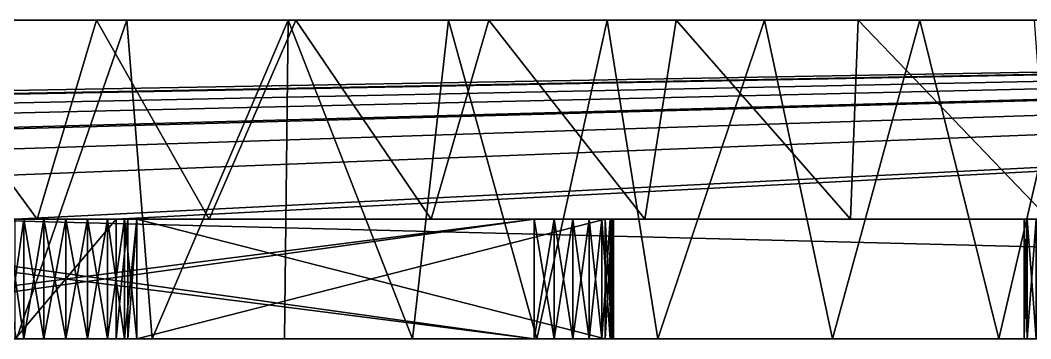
# Model space of a CAD drawing. Header units: millimetres. Extents: x -79 to 79, y 0 to 4.
# Drawn here: x 20.64 to 33.33, y 0 to 4 of the extents above; entities that cross this region are included whole.
import ezdxf

# ---------------------------------------------------------------- set-up
doc = ezdxf.new("R2010")
doc.units = ezdxf.units.MM
doc.header["$LTSCALE"] = 57.942387
for name, color, linetype in [('1', 7, 'CONTINUOUS'), ('14', 7, 'CONTINUOUS'), ('141', 7, 'CONTINUOUS'), ('146', 7, 'CONTINUOUS'), ('151', 7, 'CONTINUOUS'), ('163', 7, 'CONTINUOUS'), ('164', 7, 'CONTINUOUS'), ('165', 7, 'CONTINUOUS'), ('166', 7, 'CONTINUOUS'), ('2', 7, 'CONTINUOUS'), ('26', 7, 'CONTINUOUS'), ('27', 7, 'CONTINUOUS'), ('28', 7, 'CONTINUOUS'), ('29', 7, 'CONTINUOUS'), ('32', 7, 'CONTINUOUS'), ('33', 7, 'CONTINUOUS'), ('34', 7, 'CONTINUOUS'), ('35', 7, 'CONTINUOUS'), ('5', 7, 'CONTINUOUS'), ('81', 7, 'CONTINUOUS'), ('82', 7, 'CONTINUOUS'), ('83', 7, 'CONTINUOUS'), ('84', 7, 'CONTINUOUS'), ('87', 7, 'CONTINUOUS'), ('88', 7, 'CONTINUOUS'), ('89', 7, 'CONTINUOUS'), ('90', 7, 'CONTINUOUS')]:
    doc.layers.add(name, color=color, linetype=linetype)

msp = doc.modelspace()

# ---------------------------------------------------------------- linework, layer by layer
at = {"layer": '1', "color": 7, "linetype": 'CONTINUOUS'}
for points in [[(20.579, 0, 38.5), (21.848, 0, 38.5), (-79, 0, 42.5), (20.579, 0, 38.5)], [(21.848, 0, 38.5), (35.662, 0, 38.148), (-79, 0, 42.5), (21.848, 0, 38.5)], [(35.977, 0, 38.5), (48.876, 0, 38.5), (-79, 0, 42.5), (35.977, 0, 38.5)], [(48.876, 0, 38.5), (62.745, 0, 38.174), (-79, 0, 42.5), (48.876, 0, 38.5)], [(35.799, 0, 38.343), (35.977, 0, 38.5), (-79, 0, 42.5), (35.799, 0, 38.343)], [(35.662, 0, 38.148), (35.799, 0, 38.343), (-79, 0, 42.5), (35.662, 0, 38.148)], [(63.005, 0, 38.5), (64.274, 0, 38.5), (-79, 0, 42.5), (63.005, 0, 38.5)], [(-79, 0, 42.5), (64.274, 0, 38.5), (79, 0, 42.5), (-79, 0, 42.5)], [(62.858, 0, 38.351), (63.005, 0, 38.5), (-79, 0, 42.5), (62.858, 0, 38.351)], [(62.745, 0, 38.174), (62.858, 0, 38.351), (-79, 0, 42.5), (62.745, 0, 38.174)], [(15.331, 0, -24.963), (27.095, 0, -24.963), (16.309, 0, -17.463), (15.331, 0, -24.963)], [(27.095, 0, 24.963), (15.331, 0, 24.963), (27.095, 0, 17.463), (27.095, 0, 24.963)], [(15.331, 0, 24.963), (16.309, 0, 17.463), (27.095, 0, 17.463), (15.331, 0, 24.963)], [(16.309, 0, -17.463), (27.095, 0, -24.963), (27.095, 0, -17.463), (16.309, 0, -17.463)], [(20.687, 0, -38.578), (20.475, 0, -38.402), (20.597, 0, -57.327), (20.687, 0, -38.578)], [(20.475, 0, -4.025), (20.687, 0, -3.849), (20.475, 0, 4.025), (20.475, 0, -4.025)], [(20.475, 0, 4.025), (20.687, 0, -3.849), (20.687, 0, 3.849), (20.475, 0, 4.025)], [(22.299, 0, -57.297), (20.687, 0, -38.578), (20.597, 0, -57.327), (22.299, 0, -57.297)], [(20.94, 0, -38.689), (20.687, 0, -38.578), (22.299, 0, -57.297), (20.94, 0, -38.689)], [(20.687, 0, -3.849), (20.94, 0, -3.737), (20.687, 0, 3.849), (20.687, 0, -3.849)], [(20.687, 0, 3.849), (20.94, 0, -3.737), (20.94, 0, 3.737), (20.687, 0, 3.849)], [(21.213, 0, -38.727), (20.94, 0, -38.689), (22.299, 0, -57.297), (21.213, 0, -38.727)], [(20.94, 0, -3.737), (21.213, 0, -3.699), (20.94, 0, 3.737), (20.94, 0, -3.737)], [(20.94, 0, 3.737), (21.213, 0, -3.699), (21.213, 0, 3.699), (20.94, 0, 3.737)], [(21.486, 0, -38.689), (21.213, 0, -38.727), (22.299, 0, -57.297), (21.486, 0, -38.689)], [(21.213, 0, -3.699), (21.486, 0, -3.737), (21.213, 0, 3.699), (21.213, 0, -3.699)], [(21.213, 0, 3.699), (21.486, 0, -3.737), (21.486, 0, 3.737), (21.213, 0, 3.699)], [(21.739, 0, -38.578), (21.486, 0, -38.689), (22.299, 0, -57.297), (21.739, 0, -38.578)], [(21.486, 0, -3.737), (21.739, 0, -3.849), (21.486, 0, 3.737), (21.486, 0, -3.737)], [(21.486, 0, 3.737), (21.739, 0, -3.849), (21.739, 0, 3.849), (21.486, 0, 3.737)], [(21.951, 0, -38.402), (21.739, 0, -38.578), (22.299, 0, -57.297), (21.951, 0, -38.402)], [(21.739, 0, -3.849), (21.951, 0, -4.025), (21.739, 0, 3.849), (21.739, 0, -3.849)], [(21.739, 0, 3.849), (21.951, 0, -4.025), (21.951, 0, 4.025), (21.739, 0, 3.849)], [(21.848, 0, 38.5), (21.994, 0, 38.351), (35.545, 0, 37.69), (21.848, 0, 38.5)], [(35.662, 0, 38.148), (21.848, 0, 38.5), (35.576, 0, 37.926), (35.662, 0, 38.148)], [(35.576, 0, 37.926), (21.848, 0, 38.5), (35.545, 0, 37.69), (35.576, 0, 37.926)], [(22.108, 0, -38.174), (21.951, 0, -38.402), (22.299, 0, -57.297), (22.108, 0, -38.174)], [(21.951, 0, -4.025), (22.108, 0, -4.252), (21.951, 0, 4.025), (21.951, 0, -4.025)], [(21.951, 0, 4.025), (22.108, 0, -4.252), (22.108, 0, 4.252), (21.951, 0, 4.025)], [(21.994, 0, 38.351), (22.108, 0, 38.174), (33.402, 0, 20.712), (21.994, 0, 38.351)], [(35.545, 0, 37.69), (21.994, 0, 38.351), (35.541, 0, 21.664), (35.545, 0, 37.69)], [(35.541, 0, 21.664), (21.994, 0, 38.351), (35.183, 0, 21.74), (35.541, 0, 21.664)], [(35.183, 0, 21.74), (21.994, 0, 38.351), (34.817, 0, 21.74), (35.183, 0, 21.74)], [(34.817, 0, 21.74), (21.994, 0, 38.351), (34.459, 0, 21.664), (34.817, 0, 21.74)], [(34.459, 0, 21.664), (21.994, 0, 38.351), (34.125, 0, 21.515), (34.459, 0, 21.664)], [(34.125, 0, 21.515), (21.994, 0, 38.351), (33.829, 0, 21.3), (34.125, 0, 21.515)], [(33.829, 0, 21.3), (21.994, 0, 38.351), (33.584, 0, 21.029), (33.829, 0, 21.3)], [(33.584, 0, 21.029), (21.994, 0, 38.351), (33.402, 0, 20.712), (33.584, 0, 21.029)], [(27.99, 0, -26.41), (22.108, 0, -38.174), (27.132, 0, -57.196), (27.99, 0, -26.41)], [(27.132, 0, -57.196), (22.108, 0, -38.174), (25.57, 0, -57.231), (27.132, 0, -57.196)], [(25.57, 0, -57.231), (22.108, 0, -38.174), (23.96, 0, -57.265), (25.57, 0, -57.231)], [(23.96, 0, -57.265), (22.108, 0, -38.174), (22.299, 0, -57.297), (23.96, 0, -57.265)], [(22.108, 0, 38.174), (27.99, 0, 26.41), (33.25, 0, 20), (22.108, 0, 38.174)], [(33.402, 0, 20.712), (22.108, 0, 38.174), (33.288, 0, 20.364), (33.402, 0, 20.712)], [(33.288, 0, 20.364), (22.108, 0, 38.174), (33.25, 0, 20), (33.288, 0, 20.364)], [(22.108, 0, -4.252), (27.99, 0, -16.016), (22.108, 0, 4.252), (22.108, 0, -4.252)], [(22.108, 0, 4.252), (27.99, 0, -16.016), (27.99, 0, 16.016), (22.108, 0, 4.252)], [(27.095, 0, -24.963), (27.347, 0, -24.995), (27.095, 0, -17.463), (27.095, 0, -24.963)], [(27.095, 0, -17.463), (27.347, 0, -24.995), (27.347, 0, -17.431), (27.095, 0, -17.463)], [(27.347, 0, 24.995), (27.095, 0, 24.963), (27.347, 0, 17.431), (27.347, 0, 24.995)], [(27.347, 0, 17.431), (27.095, 0, 24.963), (27.095, 0, 17.463), (27.347, 0, 17.431)], [(28.648, 0, -57.16), (27.99, 0, -26.41), (27.132, 0, -57.196), (28.648, 0, -57.16)], [(27.347, 0, -24.995), (27.582, 0, -25.09), (27.347, 0, -17.431), (27.347, 0, -24.995)], [(27.347, 0, -17.431), (27.582, 0, -25.09), (27.582, 0, -17.337), (27.347, 0, -17.431)], [(27.582, 0, 25.09), (27.347, 0, 24.995), (27.582, 0, 17.337), (27.582, 0, 25.09)], [(27.582, 0, 17.337), (27.347, 0, 24.995), (27.347, 0, 17.431), (27.582, 0, 17.337)], [(27.582, 0, -25.09), (27.786, 0, -25.24), (27.582, 0, -17.337), (27.582, 0, -25.09)], [(27.582, 0, -17.337), (27.786, 0, -25.24), (27.786, 0, -17.186), (27.582, 0, -17.337)], [(27.786, 0, 25.24), (27.582, 0, 25.09), (27.786, 0, 17.186), (27.786, 0, 25.24)], [(27.786, 0, 17.186), (27.582, 0, 25.09), (27.582, 0, 17.337), (27.786, 0, 17.186)], [(27.786, 0, -25.24), (27.946, 0, -25.437), (27.786, 0, -17.186), (27.786, 0, -25.24)], [(27.786, 0, -17.186), (27.946, 0, -25.437), (27.946, 0, -16.989), (27.786, 0, -17.186)], [(27.946, 0, 25.437), (27.786, 0, 25.24), (27.946, 0, 16.989), (27.946, 0, 25.437)], [(27.946, 0, 16.989), (27.786, 0, 25.24), (27.786, 0, 17.186), (27.946, 0, 16.989)], [(27.946, 0, -25.437), (28.051, 0, -25.668), (27.946, 0, -16.989), (27.946, 0, -25.437)], [(27.946, 0, -16.989), (28.051, 0, -25.668), (28.051, 0, -16.758), (27.946, 0, -16.989)], [(28.051, 0, 25.668), (27.946, 0, 25.437), (28.051, 0, 16.758), (28.051, 0, 25.668)], [(28.051, 0, 16.758), (27.946, 0, 25.437), (27.946, 0, 16.989), (28.051, 0, 16.758)], [(28.073, 0, -26.171), (27.99, 0, -26.41), (28.648, 0, -57.16), (28.073, 0, -26.171)], [(27.99, 0, 26.41), (28.073, 0, 26.171), (33.25, 0, 20), (27.99, 0, 26.41)], [(27.99, 0, -16.016), (28.073, 0, -16.255), (27.99, 0, 16.016), (27.99, 0, -16.016)], [(27.99, 0, 16.016), (28.073, 0, -16.255), (28.073, 0, 16.255), (27.99, 0, 16.016)], [(28.051, 0, -25.668), (28.094, 0, -25.918), (28.051, 0, -16.758), (28.051, 0, -25.668)], [(28.051, 0, -16.758), (28.094, 0, -25.918), (28.094, 0, -16.508), (28.051, 0, -16.758)], [(28.094, 0, 25.918), (28.051, 0, 25.668), (28.094, 0, 16.508), (28.094, 0, 25.918)], [(28.094, 0, 16.508), (28.051, 0, 25.668), (28.051, 0, 16.758), (28.094, 0, 16.508)], [(28.094, 0, -25.918), (28.073, 0, -26.171), (28.648, 0, -57.16), (28.094, 0, -25.918)], [(28.073, 0, 26.171), (28.094, 0, 25.918), (33.25, 0, -20), (28.073, 0, 26.171)], [(28.073, 0, 26.171), (33.25, 0, -20), (33.25, 0, 20), (28.073, 0, 26.171)], [(28.073, 0, -16.255), (28.094, 0, -16.508), (28.073, 0, 16.255), (28.073, 0, -16.255)], [(28.073, 0, 16.255), (28.094, 0, -16.508), (28.094, 0, 16.508), (28.073, 0, 16.255)], [(28.094, 0, -16.508), (28.094, 0, -25.918), (28.648, 0, -57.16), (28.094, 0, -16.508)], [(28.094, 0, 25.918), (28.094, 0, 16.508), (28.648, 0, -57.16), (28.094, 0, 25.918)], [(33.25, 0, -20), (28.094, 0, 25.918), (32.933, 0, -57.045), (33.25, 0, -20)], [(32.933, 0, -57.045), (28.094, 0, 25.918), (30.841, 0, -57.103), (32.933, 0, -57.045)], [(30.841, 0, -57.103), (28.094, 0, 25.918), (28.648, 0, -57.16), (30.841, 0, -57.103)], [(28.094, 0, 16.508), (28.094, 0, -16.508), (28.648, 0, -57.16), (28.094, 0, 16.508)], [(34.935, 0, -56.985), (33.25, 0, -20), (32.933, 0, -57.045), (34.935, 0, -56.985)], [(33.25, 0, -20), (33.288, 0, -19.636), (33.25, 0, 20), (33.25, 0, -20)], [(33.25, 0, 20), (33.288, 0, -19.636), (33.288, 0, 19.636), (33.25, 0, 20)], [(33.288, 0, -20.364), (33.25, 0, -20), (34.935, 0, -56.985), (33.288, 0, -20.364)], [(33.288, 0, -19.636), (33.402, 0, -19.288), (33.288, 0, 19.636), (33.288, 0, -19.636)], [(33.288, 0, 19.636), (33.402, 0, -19.288), (33.402, 0, 19.288), (33.288, 0, 19.636)], [(33.402, 0, -20.712), (33.288, 0, -20.364), (34.935, 0, -56.985), (33.402, 0, -20.712)]]:
    msp.add_3dface(points, dxfattribs=at)
at = {"layer": '14', "color": 7, "linetype": 'CONTINUOUS'}
for points in [[(21.979, 4, -57.303), (20.597, 0, -57.327), (19.934, 4, -57.338), (21.979, 4, -57.303)], [(22.299, 0, -57.297), (20.597, 0, -57.327), (21.979, 4, -57.303), (22.299, 0, -57.297)], [(24.009, 4, -57.264), (22.299, 0, -57.297), (21.979, 4, -57.303), (24.009, 4, -57.264)], [(23.96, 0, -57.265), (22.299, 0, -57.297), (24.009, 4, -57.264), (23.96, 0, -57.265)], [(25.57, 0, -57.231), (23.96, 0, -57.265), (24.009, 4, -57.264), (25.57, 0, -57.231)], [(26.021, 4, -57.221), (25.57, 0, -57.231), (24.009, 4, -57.264), (26.021, 4, -57.221)], [(27.132, 0, -57.196), (25.57, 0, -57.231), (26.021, 4, -57.221), (27.132, 0, -57.196)], [(28.014, 4, -57.175), (27.132, 0, -57.196), (26.021, 4, -57.221), (28.014, 4, -57.175)], [(28.648, 0, -57.16), (27.132, 0, -57.196), (28.014, 4, -57.175), (28.648, 0, -57.16)], [(29.987, 4, -57.126), (28.648, 0, -57.16), (28.014, 4, -57.175), (29.987, 4, -57.126)], [(30.841, 0, -57.103), (28.648, 0, -57.16), (29.987, 4, -57.126), (30.841, 0, -57.103)], [(31.938, 4, -57.073), (30.841, 0, -57.103), (29.987, 4, -57.126), (31.938, 4, -57.073)], [(32.933, 0, -57.045), (30.841, 0, -57.103), (31.938, 4, -57.073), (32.933, 0, -57.045)], [(33.867, 4, -57.017), (32.933, 0, -57.045), (31.938, 4, -57.073), (33.867, 4, -57.017)], [(34.935, 0, -56.985), (32.933, 0, -57.045), (33.867, 4, -57.017), (34.935, 0, -56.985)]]:
    msp.add_3dface(points, dxfattribs=at)
at = {"layer": '141', "color": 7, "linetype": 'CONTINUOUS'}
for points in [[(-79, 4, 42.5), (79, 4, 42.5), (-70, 4, 38.5), (-79, 4, 42.5)], [(-70, 4, 38.5), (79, 4, 42.5), (70, 4, 38.5), (-70, 4, 38.5)], [(21.601, 4, -53.309), (19.934, 4, -57.338), (19.023, 4, -53.352), (21.601, 4, -53.309)], [(21.979, 4, -57.303), (19.934, 4, -57.338), (21.601, 4, -53.309), (21.979, 4, -57.303)], [(24.103, 4, -53.261), (21.979, 4, -57.303), (21.601, 4, -53.309), (24.103, 4, -53.261)], [(24.009, 4, -57.264), (21.979, 4, -57.303), (24.103, 4, -53.261), (24.009, 4, -57.264)], [(26.021, 4, -57.221), (24.009, 4, -57.264), (24.103, 4, -53.261), (26.021, 4, -57.221)], [(26.527, 4, -53.209), (26.021, 4, -57.221), (24.103, 4, -53.261), (26.527, 4, -53.209)], [(28.014, 4, -57.175), (26.021, 4, -57.221), (26.527, 4, -53.209), (28.014, 4, -57.175)], [(28.88, 4, -53.153), (28.014, 4, -57.175), (26.527, 4, -53.209), (28.88, 4, -53.153)], [(29.987, 4, -57.126), (28.014, 4, -57.175), (28.88, 4, -53.153), (29.987, 4, -57.126)], [(31.164, 4, -53.093), (29.987, 4, -57.126), (28.88, 4, -53.153), (31.164, 4, -53.093)], [(31.938, 4, -57.073), (29.987, 4, -57.126), (31.164, 4, -53.093), (31.938, 4, -57.073)], [(33.378, 4, -53.03), (31.938, 4, -57.073), (31.164, 4, -53.093), (33.378, 4, -53.03)], [(33.867, 4, -57.017), (31.938, 4, -57.073), (33.378, 4, -53.03), (33.867, 4, -57.017)]]:
    msp.add_3dface(points, dxfattribs=at)
at = {"layer": '146', "color": 7, "linetype": 'CONTINUOUS'}
for points in [[(-64.274, 1.5, 38.5), (-70, 1.5, 38.5), (70, 4, 38.5), (-64.274, 1.5, 38.5)], [(-70, 1.5, 38.5), (-70, 4, 38.5), (70, 4, 38.5), (-70, 1.5, 38.5)], [(-63.005, 1.5, 38.5), (-64.274, 1.5, 38.5), (70, 4, 38.5), (-63.005, 1.5, 38.5)], [(-48.876, 1.5, 38.5), (-63.005, 1.5, 38.5), (70, 4, 38.5), (-48.876, 1.5, 38.5)], [(-35.977, 1.5, 38.5), (-48.876, 1.5, 38.5), (70, 4, 38.5), (-35.977, 1.5, 38.5)], [(-21.848, 1.5, 38.5), (-35.977, 1.5, 38.5), (70, 4, 38.5), (-21.848, 1.5, 38.5)], [(-20.579, 1.5, 38.5), (-21.848, 1.5, 38.5), (70, 4, 38.5), (-20.579, 1.5, 38.5)], [(-6.449, 1.5, 38.5), (-20.579, 1.5, 38.5), (70, 4, 38.5), (-6.449, 1.5, 38.5)], [(6.449, 1.5, 38.5), (-6.449, 1.5, 38.5), (70, 4, 38.5), (6.449, 1.5, 38.5)], [(20.579, 1.5, 38.5), (6.449, 1.5, 38.5), (70, 4, 38.5), (20.579, 1.5, 38.5)], [(21.848, 1.5, 38.5), (20.579, 1.5, 38.5), (70, 4, 38.5), (21.848, 1.5, 38.5)], [(35.977, 1.5, 38.5), (21.848, 1.5, 38.5), (70, 4, 38.5), (35.977, 1.5, 38.5)], [(21.848, 0, 38.5), (20.579, 0, 38.5), (21.848, 1.5, 38.5), (21.848, 0, 38.5)], [(21.848, 1.5, 38.5), (20.579, 0, 38.5), (20.579, 1.5, 38.5), (21.848, 1.5, 38.5)]]:
    msp.add_3dface(points, dxfattribs=at)
at = {"layer": '151', "color": 7, "linetype": 'CONTINUOUS'}
for points in [[(18.632, 1.5, -53.358), (20.856, 1.5, -53.322), (19.023, 4, -53.352), (18.632, 1.5, -53.358)], [(20.856, 1.5, -53.322), (21.601, 4, -53.309), (19.023, 4, -53.352), (20.856, 1.5, -53.322)], [(20.856, 1.5, -53.322), (23.016, 1.5, -53.282), (21.601, 4, -53.309), (20.856, 1.5, -53.322)], [(23.016, 1.5, -53.282), (24.103, 4, -53.261), (21.601, 4, -53.309), (23.016, 1.5, -53.282)], [(23.016, 1.5, -53.282), (25.801, 1.5, -53.225), (24.103, 4, -53.261), (23.016, 1.5, -53.282)], [(25.801, 1.5, -53.225), (26.527, 4, -53.209), (24.103, 4, -53.261), (25.801, 1.5, -53.225)], [(25.801, 1.5, -53.225), (28.487, 1.5, -53.163), (26.527, 4, -53.209), (25.801, 1.5, -53.225)], [(28.487, 1.5, -53.163), (28.88, 4, -53.153), (26.527, 4, -53.209), (28.487, 1.5, -53.163)], [(28.487, 1.5, -53.163), (31.071, 1.5, -53.096), (28.88, 4, -53.153), (28.487, 1.5, -53.163)], [(31.071, 1.5, -53.096), (31.164, 4, -53.093), (28.88, 4, -53.153), (31.071, 1.5, -53.096)], [(31.071, 1.5, -53.096), (33.563, 1.5, -53.025), (31.164, 4, -53.093), (31.071, 1.5, -53.096)], [(33.563, 1.5, -53.025), (33.378, 4, -53.03), (31.164, 4, -53.093), (33.563, 1.5, -53.025)]]:
    msp.add_3dface(points, dxfattribs=at)
at = {"layer": '163', "color": 7, "linetype": 'CONTINUOUS'}
for points in [[(33.288, 0, -19.636), (33.25, 0, -20), (33.288, 1.5, -19.636), (33.288, 0, -19.636)], [(33.25, 0, -20), (33.25, 1.5, -20), (33.288, 1.5, -19.636), (33.25, 0, -20)], [(33.402, 0, -19.288), (33.288, 0, -19.636), (33.402, 1.5, -19.288), (33.402, 0, -19.288)], [(33.288, 0, -19.636), (33.288, 1.5, -19.636), (33.402, 1.5, -19.288), (33.288, 0, -19.636)]]:
    msp.add_3dface(points, dxfattribs=at)
at = {"layer": '164', "color": 7, "linetype": 'CONTINUOUS'}
for points in [[(33.25, 0, -20), (33.288, 0, -20.364), (33.25, 1.5, -20), (33.25, 0, -20)], [(33.288, 0, -20.364), (33.288, 1.5, -20.364), (33.25, 1.5, -20), (33.288, 0, -20.364)], [(33.288, 0, -20.364), (33.402, 0, -20.712), (33.288, 1.5, -20.364), (33.288, 0, -20.364)], [(33.402, 0, -20.712), (33.402, 1.5, -20.712), (33.288, 1.5, -20.364), (33.402, 0, -20.712)]]:
    msp.add_3dface(points, dxfattribs=at)
at = {"layer": '165', "color": 7, "linetype": 'CONTINUOUS'}
for points in [[(33.288, 0, 20.364), (33.25, 0, 20), (33.288, 1.5, 20.364), (33.288, 0, 20.364)], [(33.25, 0, 20), (33.25, 1.5, 20), (33.288, 1.5, 20.364), (33.25, 0, 20)], [(33.402, 0, 20.712), (33.288, 0, 20.364), (33.402, 1.5, 20.712), (33.402, 0, 20.712)], [(33.288, 0, 20.364), (33.288, 1.5, 20.364), (33.402, 1.5, 20.712), (33.288, 0, 20.364)]]:
    msp.add_3dface(points, dxfattribs=at)
at = {"layer": '166', "color": 7, "linetype": 'CONTINUOUS'}
for points in [[(33.25, 0, 20), (33.288, 0, 19.636), (33.25, 1.5, 20), (33.25, 0, 20)], [(33.288, 0, 19.636), (33.288, 1.5, 19.636), (33.25, 1.5, 20), (33.288, 0, 19.636)], [(33.288, 0, 19.636), (33.402, 0, 19.288), (33.288, 1.5, 19.636), (33.288, 0, 19.636)], [(33.402, 0, 19.288), (33.402, 1.5, 19.288), (33.288, 1.5, 19.636), (33.402, 0, 19.288)]]:
    msp.add_3dface(points, dxfattribs=at)
at = {"layer": '2', "color": 7, "linetype": 'CONTINUOUS'}
for points in [[(27.095, 1.5, -24.963), (15.331, 1.5, -24.963), (27.095, 1.5, -17.463), (27.095, 1.5, -24.963)], [(27.095, 1.5, -17.463), (15.331, 1.5, -24.963), (16.309, 1.5, -17.463), (27.095, 1.5, -17.463)], [(27.095, 1.5, 24.963), (16.309, 1.5, 17.463), (15.331, 1.5, 24.963), (27.095, 1.5, 24.963)], [(27.095, 1.5, 17.463), (16.309, 1.5, 17.463), (27.095, 1.5, 24.963), (27.095, 1.5, 17.463)], [(20.475, 1.5, -38.402), (20.687, 1.5, -38.578), (18.632, 1.5, -53.358), (20.475, 1.5, -38.402)], [(18.632, 1.5, -53.358), (20.687, 1.5, -38.578), (20.856, 1.5, -53.322), (18.632, 1.5, -53.358)], [(20.687, 1.5, -3.849), (20.475, 1.5, -4.025), (20.687, 1.5, 3.849), (20.687, 1.5, -3.849)], [(20.687, 1.5, 3.849), (20.475, 1.5, -4.025), (20.475, 1.5, 4.025), (20.687, 1.5, 3.849)], [(20.687, 1.5, -38.578), (20.94, 1.5, -38.689), (20.856, 1.5, -53.322), (20.687, 1.5, -38.578)], [(20.94, 1.5, -3.737), (20.687, 1.5, -3.849), (20.94, 1.5, 3.737), (20.94, 1.5, -3.737)], [(20.94, 1.5, 3.737), (20.687, 1.5, -3.849), (20.687, 1.5, 3.849), (20.94, 1.5, 3.737)], [(21.951, 1.5, -38.402), (22.108, 1.5, -38.174), (20.856, 1.5, -53.322), (21.951, 1.5, -38.402)], [(20.856, 1.5, -53.322), (22.108, 1.5, -38.174), (23.016, 1.5, -53.282), (20.856, 1.5, -53.322)], [(21.739, 1.5, -38.578), (21.951, 1.5, -38.402), (20.856, 1.5, -53.322), (21.739, 1.5, -38.578)], [(21.486, 1.5, -38.689), (21.739, 1.5, -38.578), (20.856, 1.5, -53.322), (21.486, 1.5, -38.689)], [(21.213, 1.5, -38.727), (21.486, 1.5, -38.689), (20.856, 1.5, -53.322), (21.213, 1.5, -38.727)], [(20.94, 1.5, -38.689), (21.213, 1.5, -38.727), (20.856, 1.5, -53.322), (20.94, 1.5, -38.689)], [(21.213, 1.5, -3.699), (20.94, 1.5, -3.737), (21.213, 1.5, 3.699), (21.213, 1.5, -3.699)], [(21.213, 1.5, 3.699), (20.94, 1.5, -3.737), (20.94, 1.5, 3.737), (21.213, 1.5, 3.699)], [(21.486, 1.5, -3.737), (21.213, 1.5, -3.699), (21.486, 1.5, 3.737), (21.486, 1.5, -3.737)], [(21.486, 1.5, 3.737), (21.213, 1.5, -3.699), (21.213, 1.5, 3.699), (21.486, 1.5, 3.737)], [(21.739, 1.5, -3.849), (21.486, 1.5, -3.737), (21.739, 1.5, 3.849), (21.739, 1.5, -3.849)], [(21.739, 1.5, 3.849), (21.486, 1.5, -3.737), (21.486, 1.5, 3.737), (21.739, 1.5, 3.849)], [(21.951, 1.5, -4.025), (21.739, 1.5, -3.849), (21.951, 1.5, 4.025), (21.951, 1.5, -4.025)], [(21.951, 1.5, 4.025), (21.739, 1.5, -3.849), (21.739, 1.5, 3.849), (21.951, 1.5, 4.025)], [(21.848, 1.5, 38.5), (35.977, 1.5, 38.5), (21.994, 1.5, 38.351), (21.848, 1.5, 38.5)], [(22.108, 1.5, -4.252), (21.951, 1.5, -4.025), (22.108, 1.5, 4.252), (22.108, 1.5, -4.252)], [(22.108, 1.5, 4.252), (21.951, 1.5, -4.025), (21.951, 1.5, 4.025), (22.108, 1.5, 4.252)], [(21.994, 1.5, 38.351), (35.977, 1.5, 38.5), (22.108, 1.5, 38.174), (21.994, 1.5, 38.351)], [(22.108, 1.5, -38.174), (27.99, 1.5, -26.41), (23.016, 1.5, -53.282), (22.108, 1.5, -38.174)], [(27.99, 1.5, -16.016), (22.108, 1.5, -4.252), (27.99, 1.5, 16.016), (27.99, 1.5, -16.016)], [(27.99, 1.5, 16.016), (22.108, 1.5, -4.252), (22.108, 1.5, 4.252), (27.99, 1.5, 16.016)], [(35.799, 1.5, 38.343), (35.662, 1.5, 38.148), (22.108, 1.5, 38.174), (35.799, 1.5, 38.343)], [(22.108, 1.5, 38.174), (35.662, 1.5, 38.148), (27.99, 1.5, 26.41), (22.108, 1.5, 38.174)], [(35.977, 1.5, 38.5), (35.799, 1.5, 38.343), (22.108, 1.5, 38.174), (35.977, 1.5, 38.5)], [(23.016, 1.5, -53.282), (27.99, 1.5, -26.41), (25.801, 1.5, -53.225), (23.016, 1.5, -53.282)], [(27.99, 1.5, -26.41), (28.073, 1.5, -26.171), (25.801, 1.5, -53.225), (27.99, 1.5, -26.41)], [(25.801, 1.5, -53.225), (28.073, 1.5, -26.171), (28.487, 1.5, -53.163), (25.801, 1.5, -53.225)], [(27.347, 1.5, -24.995), (27.095, 1.5, -24.963), (27.347, 1.5, -17.431), (27.347, 1.5, -24.995)], [(27.095, 1.5, -24.963), (27.095, 1.5, -17.463), (27.347, 1.5, -17.431), (27.095, 1.5, -24.963)], [(27.347, 1.5, 17.431), (27.095, 1.5, 17.463), (27.347, 1.5, 24.995), (27.347, 1.5, 17.431)], [(27.347, 1.5, 24.995), (27.095, 1.5, 17.463), (27.095, 1.5, 24.963), (27.347, 1.5, 24.995)], [(27.582, 1.5, -25.09), (27.347, 1.5, -24.995), (27.582, 1.5, -17.337), (27.582, 1.5, -25.09)], [(27.582, 1.5, -17.337), (27.347, 1.5, -24.995), (27.347, 1.5, -17.431), (27.582, 1.5, -17.337)], [(27.582, 1.5, 17.337), (27.347, 1.5, 17.431), (27.582, 1.5, 25.09), (27.582, 1.5, 17.337)], [(27.582, 1.5, 25.09), (27.347, 1.5, 17.431), (27.347, 1.5, 24.995), (27.582, 1.5, 25.09)], [(27.786, 1.5, -25.24), (27.582, 1.5, -25.09), (27.786, 1.5, -17.186), (27.786, 1.5, -25.24)], [(27.786, 1.5, -17.186), (27.582, 1.5, -25.09), (27.582, 1.5, -17.337), (27.786, 1.5, -17.186)], [(27.786, 1.5, 17.186), (27.582, 1.5, 17.337), (27.786, 1.5, 25.24), (27.786, 1.5, 17.186)], [(27.786, 1.5, 25.24), (27.582, 1.5, 17.337), (27.582, 1.5, 25.09), (27.786, 1.5, 25.24)], [(27.946, 1.5, -25.437), (27.786, 1.5, -25.24), (27.946, 1.5, -16.989), (27.946, 1.5, -25.437)], [(27.946, 1.5, -16.989), (27.786, 1.5, -25.24), (27.786, 1.5, -17.186), (27.946, 1.5, -16.989)], [(27.946, 1.5, 16.989), (27.786, 1.5, 17.186), (27.946, 1.5, 25.437), (27.946, 1.5, 16.989)], [(27.946, 1.5, 25.437), (27.786, 1.5, 17.186), (27.786, 1.5, 25.24), (27.946, 1.5, 25.437)], [(28.051, 1.5, -25.668), (27.946, 1.5, -25.437), (28.051, 1.5, -16.758), (28.051, 1.5, -25.668)], [(28.051, 1.5, -16.758), (27.946, 1.5, -25.437), (27.946, 1.5, -16.989), (28.051, 1.5, -16.758)], [(28.051, 1.5, 16.758), (27.946, 1.5, 16.989), (28.051, 1.5, 25.668), (28.051, 1.5, 16.758)], [(28.051, 1.5, 25.668), (27.946, 1.5, 16.989), (27.946, 1.5, 25.437), (28.051, 1.5, 25.668)], [(28.073, 1.5, -16.255), (27.99, 1.5, -16.016), (28.073, 1.5, 16.255), (28.073, 1.5, -16.255)], [(28.073, 1.5, 16.255), (27.99, 1.5, -16.016), (27.99, 1.5, 16.016), (28.073, 1.5, 16.255)], [(27.99, 1.5, 26.41), (35.662, 1.5, 38.148), (28.073, 1.5, 26.171), (27.99, 1.5, 26.41)], [(28.094, 1.5, -25.918), (28.051, 1.5, -25.668), (28.094, 1.5, -16.508), (28.094, 1.5, -25.918)], [(28.094, 1.5, -16.508), (28.051, 1.5, -25.668), (28.051, 1.5, -16.758), (28.094, 1.5, -16.508)], [(28.094, 1.5, 16.508), (28.051, 1.5, 16.758), (28.094, 1.5, 25.918), (28.094, 1.5, 16.508)], [(28.094, 1.5, 25.918), (28.051, 1.5, 16.758), (28.051, 1.5, 25.668), (28.094, 1.5, 25.918)], [(28.073, 1.5, -26.171), (28.094, 1.5, -25.918), (28.487, 1.5, -53.163), (28.073, 1.5, -26.171)], [(28.094, 1.5, -16.508), (28.073, 1.5, -16.255), (28.094, 1.5, 16.508), (28.094, 1.5, -16.508)], [(28.094, 1.5, 16.508), (28.073, 1.5, -16.255), (28.073, 1.5, 16.255), (28.094, 1.5, 16.508)], [(28.073, 1.5, 26.171), (35.662, 1.5, 38.148), (28.094, 1.5, 25.918), (28.073, 1.5, 26.171)], [(28.094, 1.5, -25.918), (28.094, 1.5, -16.508), (33.288, 1.5, 20.364), (28.094, 1.5, -25.918)], [(33.25, 1.5, 20), (28.094, 1.5, -25.918), (33.288, 1.5, 20.364), (33.25, 1.5, 20)], [(28.094, 1.5, -25.918), (33.25, 1.5, 20), (28.487, 1.5, -53.163), (28.094, 1.5, -25.918)], [(28.094, 1.5, -16.508), (28.094, 1.5, 16.508), (35.576, 1.5, 37.926), (28.094, 1.5, -16.508)], [(33.288, 1.5, 20.364), (28.094, 1.5, -16.508), (35.545, 1.5, 37.69), (33.288, 1.5, 20.364)], [(35.545, 1.5, 37.69), (28.094, 1.5, -16.508), (35.576, 1.5, 37.926), (35.545, 1.5, 37.69)], [(35.576, 1.5, 37.926), (28.094, 1.5, 16.508), (28.094, 1.5, 25.918), (35.576, 1.5, 37.926)], [(35.662, 1.5, 38.148), (35.576, 1.5, 37.926), (28.094, 1.5, 25.918), (35.662, 1.5, 38.148)], [(28.487, 1.5, -53.163), (33.25, 1.5, 20), (31.071, 1.5, -53.096), (28.487, 1.5, -53.163)], [(33.288, 1.5, -20.364), (33.402, 1.5, -20.712), (31.071, 1.5, -53.096), (33.288, 1.5, -20.364)], [(31.071, 1.5, -53.096), (33.402, 1.5, -20.712), (33.563, 1.5, -53.025), (31.071, 1.5, -53.096)], [(33.25, 1.5, -20), (33.288, 1.5, -20.364), (31.071, 1.5, -53.096), (33.25, 1.5, -20)], [(33.25, 1.5, 20), (33.25, 1.5, -20), (31.071, 1.5, -53.096), (33.25, 1.5, 20)], [(33.288, 1.5, -19.636), (33.25, 1.5, -20), (33.288, 1.5, 19.636), (33.288, 1.5, -19.636)], [(33.288, 1.5, 19.636), (33.25, 1.5, -20), (33.25, 1.5, 20), (33.288, 1.5, 19.636)], [(33.402, 1.5, -19.288), (33.288, 1.5, -19.636), (33.402, 1.5, 19.288), (33.402, 1.5, -19.288)], [(33.402, 1.5, 19.288), (33.288, 1.5, -19.636), (33.288, 1.5, 19.636), (33.402, 1.5, 19.288)], [(33.402, 1.5, 20.712), (33.288, 1.5, 20.364), (35.545, 1.5, 37.69), (33.402, 1.5, 20.712)]]:
    msp.add_3dface(points, dxfattribs=at)
at = {"layer": '26', "color": 7, "linetype": 'CONTINUOUS'}
for points in [[(27.095, 0, -24.963), (15.331, 0, -24.963), (27.095, 1.5, -24.963), (27.095, 0, -24.963)], [(15.331, 0, -24.963), (15.331, 1.5, -24.963), (27.095, 1.5, -24.963), (15.331, 0, -24.963)]]:
    msp.add_3dface(points, dxfattribs=at)
at = {"layer": '27', "color": 7, "linetype": 'CONTINUOUS'}
for points in [[(27.347, 0, -24.995), (27.095, 0, -24.963), (27.347, 1.5, -24.995), (27.347, 0, -24.995)], [(27.095, 0, -24.963), (27.095, 1.5, -24.963), (27.347, 1.5, -24.995), (27.095, 0, -24.963)], [(27.582, 0, -25.09), (27.347, 0, -24.995), (27.582, 1.5, -25.09), (27.582, 0, -25.09)], [(27.347, 0, -24.995), (27.347, 1.5, -24.995), (27.582, 1.5, -25.09), (27.347, 0, -24.995)], [(27.786, 0, -25.24), (27.582, 0, -25.09), (27.786, 1.5, -25.24), (27.786, 0, -25.24)], [(27.582, 0, -25.09), (27.582, 1.5, -25.09), (27.786, 1.5, -25.24), (27.582, 0, -25.09)], [(27.946, 0, -25.437), (27.786, 0, -25.24), (27.946, 1.5, -25.437), (27.946, 0, -25.437)], [(27.786, 0, -25.24), (27.786, 1.5, -25.24), (27.946, 1.5, -25.437), (27.786, 0, -25.24)], [(28.051, 0, -25.668), (27.946, 0, -25.437), (28.051, 1.5, -25.668), (28.051, 0, -25.668)], [(27.946, 0, -25.437), (27.946, 1.5, -25.437), (28.051, 1.5, -25.668), (27.946, 0, -25.437)], [(27.99, 0, -26.41), (28.073, 0, -26.171), (27.99, 1.5, -26.41), (27.99, 0, -26.41)], [(28.073, 0, -26.171), (28.073, 1.5, -26.171), (27.99, 1.5, -26.41), (28.073, 0, -26.171)], [(28.094, 0, -25.918), (28.051, 0, -25.668), (28.094, 1.5, -25.918), (28.094, 0, -25.918)], [(28.051, 0, -25.668), (28.051, 1.5, -25.668), (28.094, 1.5, -25.918), (28.051, 0, -25.668)], [(28.073, 0, -26.171), (28.094, 0, -25.918), (28.073, 1.5, -26.171), (28.073, 0, -26.171)], [(28.094, 0, -25.918), (28.094, 1.5, -25.918), (28.073, 1.5, -26.171), (28.094, 0, -25.918)]]:
    msp.add_3dface(points, dxfattribs=at)
at = {"layer": '28', "color": 7, "linetype": 'CONTINUOUS'}
for points in [[(22.108, 0, -38.174), (27.99, 0, -26.41), (22.108, 1.5, -38.174), (22.108, 0, -38.174)], [(27.99, 0, -26.41), (27.99, 1.5, -26.41), (22.108, 1.5, -38.174), (27.99, 0, -26.41)]]:
    msp.add_3dface(points, dxfattribs=at)
at = {"layer": '29', "color": 7, "linetype": 'CONTINUOUS'}
for points in [[(20.475, 0, -38.402), (20.687, 0, -38.578), (20.475, 1.5, -38.402), (20.475, 0, -38.402)], [(20.687, 0, -38.578), (20.687, 1.5, -38.578), (20.475, 1.5, -38.402), (20.687, 0, -38.578)], [(20.687, 0, -38.578), (20.94, 0, -38.689), (20.687, 1.5, -38.578), (20.687, 0, -38.578)], [(20.94, 0, -38.689), (20.94, 1.5, -38.689), (20.687, 1.5, -38.578), (20.94, 0, -38.689)], [(20.94, 0, -38.689), (21.213, 0, -38.727), (20.94, 1.5, -38.689), (20.94, 0, -38.689)], [(21.213, 0, -38.727), (21.213, 1.5, -38.727), (20.94, 1.5, -38.689), (21.213, 0, -38.727)], [(21.213, 0, -38.727), (21.486, 0, -38.689), (21.213, 1.5, -38.727), (21.213, 0, -38.727)], [(21.486, 0, -38.689), (21.486, 1.5, -38.689), (21.213, 1.5, -38.727), (21.486, 0, -38.689)], [(21.486, 0, -38.689), (21.739, 0, -38.578), (21.486, 1.5, -38.689), (21.486, 0, -38.689)], [(21.739, 0, -38.578), (21.739, 1.5, -38.578), (21.486, 1.5, -38.689), (21.739, 0, -38.578)], [(21.739, 0, -38.578), (21.951, 0, -38.402), (21.739, 1.5, -38.578), (21.739, 0, -38.578)], [(21.951, 0, -38.402), (21.951, 1.5, -38.402), (21.739, 1.5, -38.578), (21.951, 0, -38.402)], [(21.951, 0, -38.402), (22.108, 0, -38.174), (21.951, 1.5, -38.402), (21.951, 0, -38.402)], [(22.108, 0, -38.174), (22.108, 1.5, -38.174), (21.951, 1.5, -38.402), (22.108, 0, -38.174)]]:
    msp.add_3dface(points, dxfattribs=at)
at = {"layer": '32', "color": 7, "linetype": 'CONTINUOUS'}
for points in [[(20.687, 0, -3.849), (20.475, 0, -4.025), (20.687, 1.5, -3.849), (20.687, 0, -3.849)], [(20.475, 0, -4.025), (20.475, 1.5, -4.025), (20.687, 1.5, -3.849), (20.475, 0, -4.025)], [(20.94, 0, -3.737), (20.687, 0, -3.849), (20.94, 1.5, -3.737), (20.94, 0, -3.737)], [(20.687, 0, -3.849), (20.687, 1.5, -3.849), (20.94, 1.5, -3.737), (20.687, 0, -3.849)], [(21.213, 0, -3.699), (20.94, 0, -3.737), (21.213, 1.5, -3.699), (21.213, 0, -3.699)], [(20.94, 0, -3.737), (20.94, 1.5, -3.737), (21.213, 1.5, -3.699), (20.94, 0, -3.737)], [(21.486, 0, -3.737), (21.213, 0, -3.699), (21.486, 1.5, -3.737), (21.486, 0, -3.737)], [(21.213, 0, -3.699), (21.213, 1.5, -3.699), (21.486, 1.5, -3.737), (21.213, 0, -3.699)], [(21.739, 0, -3.849), (21.486, 0, -3.737), (21.739, 1.5, -3.849), (21.739, 0, -3.849)], [(21.486, 0, -3.737), (21.486, 1.5, -3.737), (21.739, 1.5, -3.849), (21.486, 0, -3.737)], [(21.951, 0, -4.025), (21.739, 0, -3.849), (21.951, 1.5, -4.025), (21.951, 0, -4.025)], [(21.739, 0, -3.849), (21.739, 1.5, -3.849), (21.951, 1.5, -4.025), (21.739, 0, -3.849)], [(22.108, 0, -4.252), (21.951, 0, -4.025), (22.108, 1.5, -4.252), (22.108, 0, -4.252)], [(21.951, 0, -4.025), (21.951, 1.5, -4.025), (22.108, 1.5, -4.252), (21.951, 0, -4.025)]]:
    msp.add_3dface(points, dxfattribs=at)
at = {"layer": '33', "color": 7, "linetype": 'CONTINUOUS'}
for points in [[(27.99, 0, -16.016), (22.108, 0, -4.252), (27.99, 1.5, -16.016), (27.99, 0, -16.016)], [(22.108, 0, -4.252), (22.108, 1.5, -4.252), (27.99, 1.5, -16.016), (22.108, 0, -4.252)]]:
    msp.add_3dface(points, dxfattribs=at)
at = {"layer": '34', "color": 7, "linetype": 'CONTINUOUS'}
for points in [[(27.095, 0, -17.463), (27.347, 0, -17.431), (27.095, 1.5, -17.463), (27.095, 0, -17.463)], [(27.095, 1.5, -17.463), (27.347, 0, -17.431), (27.347, 1.5, -17.431), (27.095, 1.5, -17.463)], [(27.347, 0, -17.431), (27.582, 0, -17.337), (27.347, 1.5, -17.431), (27.347, 0, -17.431)], [(27.582, 0, -17.337), (27.582, 1.5, -17.337), (27.347, 1.5, -17.431), (27.582, 0, -17.337)], [(27.582, 0, -17.337), (27.786, 0, -17.186), (27.582, 1.5, -17.337), (27.582, 0, -17.337)], [(27.786, 0, -17.186), (27.786, 1.5, -17.186), (27.582, 1.5, -17.337), (27.786, 0, -17.186)], [(27.786, 0, -17.186), (27.946, 0, -16.989), (27.786, 1.5, -17.186), (27.786, 0, -17.186)], [(27.946, 0, -16.989), (27.946, 1.5, -16.989), (27.786, 1.5, -17.186), (27.946, 0, -16.989)], [(27.946, 0, -16.989), (28.051, 0, -16.758), (27.946, 1.5, -16.989), (27.946, 0, -16.989)], [(28.051, 0, -16.758), (28.051, 1.5, -16.758), (27.946, 1.5, -16.989), (28.051, 0, -16.758)], [(28.073, 0, -16.255), (27.99, 0, -16.016), (28.073, 1.5, -16.255), (28.073, 0, -16.255)], [(27.99, 0, -16.016), (27.99, 1.5, -16.016), (28.073, 1.5, -16.255), (27.99, 0, -16.016)], [(28.051, 0, -16.758), (28.094, 0, -16.508), (28.051, 1.5, -16.758), (28.051, 0, -16.758)], [(28.094, 0, -16.508), (28.094, 1.5, -16.508), (28.051, 1.5, -16.758), (28.094, 0, -16.508)], [(28.094, 0, -16.508), (28.073, 0, -16.255), (28.094, 1.5, -16.508), (28.094, 0, -16.508)], [(28.073, 0, -16.255), (28.073, 1.5, -16.255), (28.094, 1.5, -16.508), (28.073, 0, -16.255)]]:
    msp.add_3dface(points, dxfattribs=at)
at = {"layer": '35', "color": 7, "linetype": 'CONTINUOUS'}
for points in [[(16.309, 0, -17.463), (27.095, 0, -17.463), (16.309, 1.5, -17.463), (16.309, 0, -17.463)], [(27.095, 0, -17.463), (27.095, 1.5, -17.463), (16.309, 1.5, -17.463), (27.095, 0, -17.463)]]:
    msp.add_3dface(points, dxfattribs=at)
at = {"layer": '5', "color": 7, "linetype": 'CONTINUOUS'}
for points in [[(-79, 0, 42.5), (79, 0, 42.5), (-79, 4, 42.5), (-79, 0, 42.5)], [(-79, 4, 42.5), (79, 0, 42.5), (79, 4, 42.5), (-79, 4, 42.5)]]:
    msp.add_3dface(points, dxfattribs=at)
at = {"layer": '81', "color": 7, "linetype": 'CONTINUOUS'}
for points in [[(27.095, 0, 17.463), (16.309, 0, 17.463), (27.095, 1.5, 17.463), (27.095, 0, 17.463)], [(16.309, 0, 17.463), (16.309, 1.5, 17.463), (27.095, 1.5, 17.463), (16.309, 0, 17.463)]]:
    msp.add_3dface(points, dxfattribs=at)
at = {"layer": '82', "color": 7, "linetype": 'CONTINUOUS'}
for points in [[(27.347, 0, 17.431), (27.095, 0, 17.463), (27.347, 1.5, 17.431), (27.347, 0, 17.431)], [(27.095, 0, 17.463), (27.095, 1.5, 17.463), (27.347, 1.5, 17.431), (27.095, 0, 17.463)], [(27.582, 0, 17.337), (27.347, 0, 17.431), (27.582, 1.5, 17.337), (27.582, 0, 17.337)], [(27.347, 0, 17.431), (27.347, 1.5, 17.431), (27.582, 1.5, 17.337), (27.347, 0, 17.431)], [(27.786, 0, 17.186), (27.582, 0, 17.337), (27.786, 1.5, 17.186), (27.786, 0, 17.186)], [(27.582, 0, 17.337), (27.582, 1.5, 17.337), (27.786, 1.5, 17.186), (27.582, 0, 17.337)], [(27.946, 0, 16.989), (27.786, 0, 17.186), (27.946, 1.5, 16.989), (27.946, 0, 16.989)], [(27.786, 0, 17.186), (27.786, 1.5, 17.186), (27.946, 1.5, 16.989), (27.786, 0, 17.186)], [(28.051, 0, 16.758), (27.946, 0, 16.989), (28.051, 1.5, 16.758), (28.051, 0, 16.758)], [(27.946, 0, 16.989), (27.946, 1.5, 16.989), (28.051, 1.5, 16.758), (27.946, 0, 16.989)], [(27.99, 0, 16.016), (28.073, 0, 16.255), (27.99, 1.5, 16.016), (27.99, 0, 16.016)], [(28.073, 0, 16.255), (28.073, 1.5, 16.255), (27.99, 1.5, 16.016), (28.073, 0, 16.255)], [(28.094, 0, 16.508), (28.051, 0, 16.758), (28.094, 1.5, 16.508), (28.094, 0, 16.508)], [(28.051, 0, 16.758), (28.051, 1.5, 16.758), (28.094, 1.5, 16.508), (28.051, 0, 16.758)], [(28.073, 0, 16.255), (28.094, 0, 16.508), (28.073, 1.5, 16.255), (28.073, 0, 16.255)], [(28.094, 0, 16.508), (28.094, 1.5, 16.508), (28.073, 1.5, 16.255), (28.094, 0, 16.508)]]:
    msp.add_3dface(points, dxfattribs=at)
at = {"layer": '83', "color": 7, "linetype": 'CONTINUOUS'}
for points in [[(22.108, 0, 4.252), (27.99, 0, 16.016), (22.108, 1.5, 4.252), (22.108, 0, 4.252)], [(27.99, 0, 16.016), (27.99, 1.5, 16.016), (22.108, 1.5, 4.252), (27.99, 0, 16.016)]]:
    msp.add_3dface(points, dxfattribs=at)
at = {"layer": '84', "color": 7, "linetype": 'CONTINUOUS'}
for points in [[(20.475, 0, 4.025), (20.687, 0, 3.849), (20.475, 1.5, 4.025), (20.475, 0, 4.025)], [(20.687, 0, 3.849), (20.687, 1.5, 3.849), (20.475, 1.5, 4.025), (20.687, 0, 3.849)], [(20.687, 0, 3.849), (20.94, 0, 3.737), (20.687, 1.5, 3.849), (20.687, 0, 3.849)], [(20.94, 0, 3.737), (20.94, 1.5, 3.737), (20.687, 1.5, 3.849), (20.94, 0, 3.737)], [(20.94, 0, 3.737), (21.213, 0, 3.699), (20.94, 1.5, 3.737), (20.94, 0, 3.737)], [(21.213, 0, 3.699), (21.213, 1.5, 3.699), (20.94, 1.5, 3.737), (21.213, 0, 3.699)], [(21.213, 0, 3.699), (21.486, 0, 3.737), (21.213, 1.5, 3.699), (21.213, 0, 3.699)], [(21.486, 0, 3.737), (21.486, 1.5, 3.737), (21.213, 1.5, 3.699), (21.486, 0, 3.737)], [(21.486, 0, 3.737), (21.739, 0, 3.849), (21.486, 1.5, 3.737), (21.486, 0, 3.737)], [(21.739, 0, 3.849), (21.739, 1.5, 3.849), (21.486, 1.5, 3.737), (21.739, 0, 3.849)], [(21.739, 0, 3.849), (21.951, 0, 4.025), (21.739, 1.5, 3.849), (21.739, 0, 3.849)], [(21.951, 0, 4.025), (21.951, 1.5, 4.025), (21.739, 1.5, 3.849), (21.951, 0, 4.025)], [(21.951, 0, 4.025), (22.108, 0, 4.252), (21.951, 1.5, 4.025), (21.951, 0, 4.025)], [(22.108, 0, 4.252), (22.108, 1.5, 4.252), (21.951, 1.5, 4.025), (22.108, 0, 4.252)]]:
    msp.add_3dface(points, dxfattribs=at)
at = {"layer": '87', "color": 7, "linetype": 'CONTINUOUS'}
for points in [[(21.994, 0, 38.351), (21.848, 0, 38.5), (21.994, 1.5, 38.351), (21.994, 0, 38.351)], [(21.848, 0, 38.5), (21.848, 1.5, 38.5), (21.994, 1.5, 38.351), (21.848, 0, 38.5)], [(22.108, 0, 38.174), (21.994, 0, 38.351), (22.108, 1.5, 38.174), (22.108, 0, 38.174)], [(21.994, 0, 38.351), (21.994, 1.5, 38.351), (22.108, 1.5, 38.174), (21.994, 0, 38.351)]]:
    msp.add_3dface(points, dxfattribs=at)
at = {"layer": '88', "color": 7, "linetype": 'CONTINUOUS'}
for points in [[(27.99, 0, 26.41), (22.108, 0, 38.174), (27.99, 1.5, 26.41), (27.99, 0, 26.41)], [(22.108, 0, 38.174), (22.108, 1.5, 38.174), (27.99, 1.5, 26.41), (22.108, 0, 38.174)]]:
    msp.add_3dface(points, dxfattribs=at)
at = {"layer": '89', "color": 7, "linetype": 'CONTINUOUS'}
for points in [[(27.095, 0, 24.963), (27.347, 0, 24.995), (27.095, 1.5, 24.963), (27.095, 0, 24.963)], [(27.347, 0, 24.995), (27.347, 1.5, 24.995), (27.095, 1.5, 24.963), (27.347, 0, 24.995)], [(27.347, 0, 24.995), (27.582, 0, 25.09), (27.347, 1.5, 24.995), (27.347, 0, 24.995)], [(27.582, 0, 25.09), (27.582, 1.5, 25.09), (27.347, 1.5, 24.995), (27.582, 0, 25.09)], [(27.582, 0, 25.09), (27.786, 0, 25.24), (27.582, 1.5, 25.09), (27.582, 0, 25.09)], [(27.786, 0, 25.24), (27.786, 1.5, 25.24), (27.582, 1.5, 25.09), (27.786, 0, 25.24)], [(27.786, 0, 25.24), (27.946, 0, 25.437), (27.786, 1.5, 25.24), (27.786, 0, 25.24)], [(27.946, 0, 25.437), (27.946, 1.5, 25.437), (27.786, 1.5, 25.24), (27.946, 0, 25.437)], [(27.946, 0, 25.437), (28.051, 0, 25.668), (27.946, 1.5, 25.437), (27.946, 0, 25.437)], [(28.051, 0, 25.668), (28.051, 1.5, 25.668), (27.946, 1.5, 25.437), (28.051, 0, 25.668)], [(28.073, 0, 26.171), (27.99, 0, 26.41), (28.073, 1.5, 26.171), (28.073, 0, 26.171)], [(27.99, 0, 26.41), (27.99, 1.5, 26.41), (28.073, 1.5, 26.171), (27.99, 0, 26.41)], [(28.051, 0, 25.668), (28.094, 0, 25.918), (28.051, 1.5, 25.668), (28.051, 0, 25.668)], [(28.094, 0, 25.918), (28.094, 1.5, 25.918), (28.051, 1.5, 25.668), (28.094, 0, 25.918)], [(28.094, 0, 25.918), (28.073, 0, 26.171), (28.094, 1.5, 25.918), (28.094, 0, 25.918)], [(28.073, 0, 26.171), (28.073, 1.5, 26.171), (28.094, 1.5, 25.918), (28.073, 0, 26.171)]]:
    msp.add_3dface(points, dxfattribs=at)
at = {"layer": '90', "color": 7, "linetype": 'CONTINUOUS'}
for points in [[(15.331, 0, 24.963), (27.095, 0, 24.963), (15.331, 1.5, 24.963), (15.331, 0, 24.963)], [(27.095, 0, 24.963), (27.095, 1.5, 24.963), (15.331, 1.5, 24.963), (27.095, 0, 24.963)]]:
    msp.add_3dface(points, dxfattribs=at)

doc.saveas('drawing.dxf')
